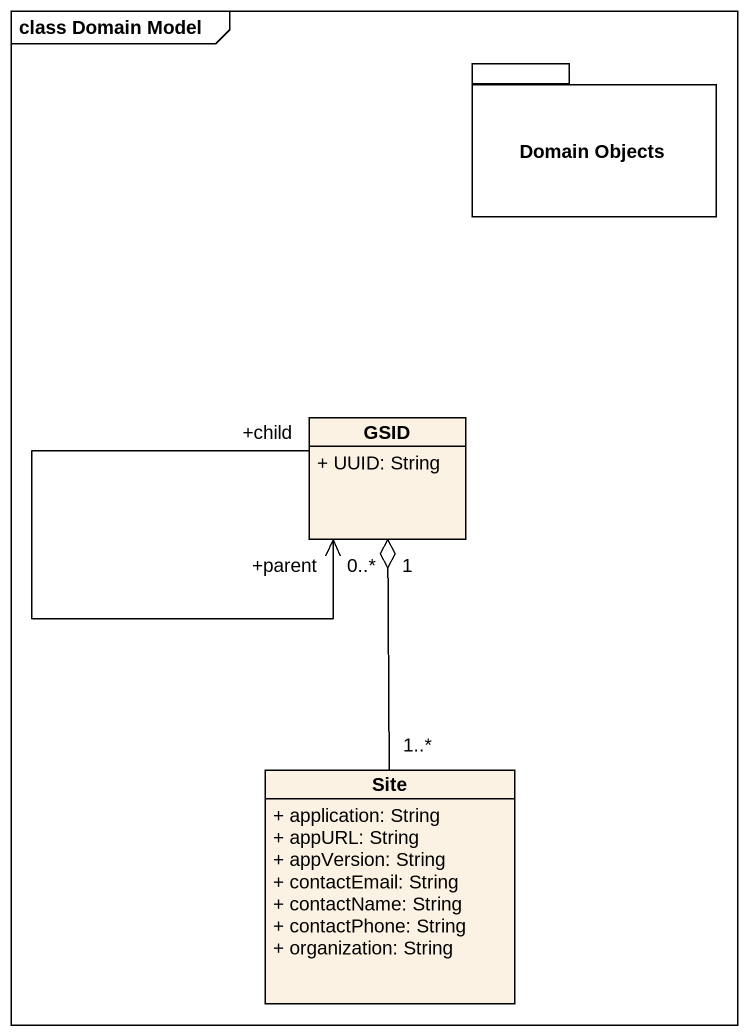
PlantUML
@startuml
mainframe class Domain Model
hide circle
hide empty members
skinparam classAttributeIconSize 0
package "Domain Objects" as Domain_Objects {
}
class GSID {
  + UUID: String
}
class Site {
  + application: String
  + appURL: String
  + appVersion: String
  + contactEmail: String
  + contactName: String
  + contactPhone: String
  + organization: String
}
GSID "+child" --> "+parent\n0..*" GSID
Site "1..*" -up-o "1" GSID
@enduml
